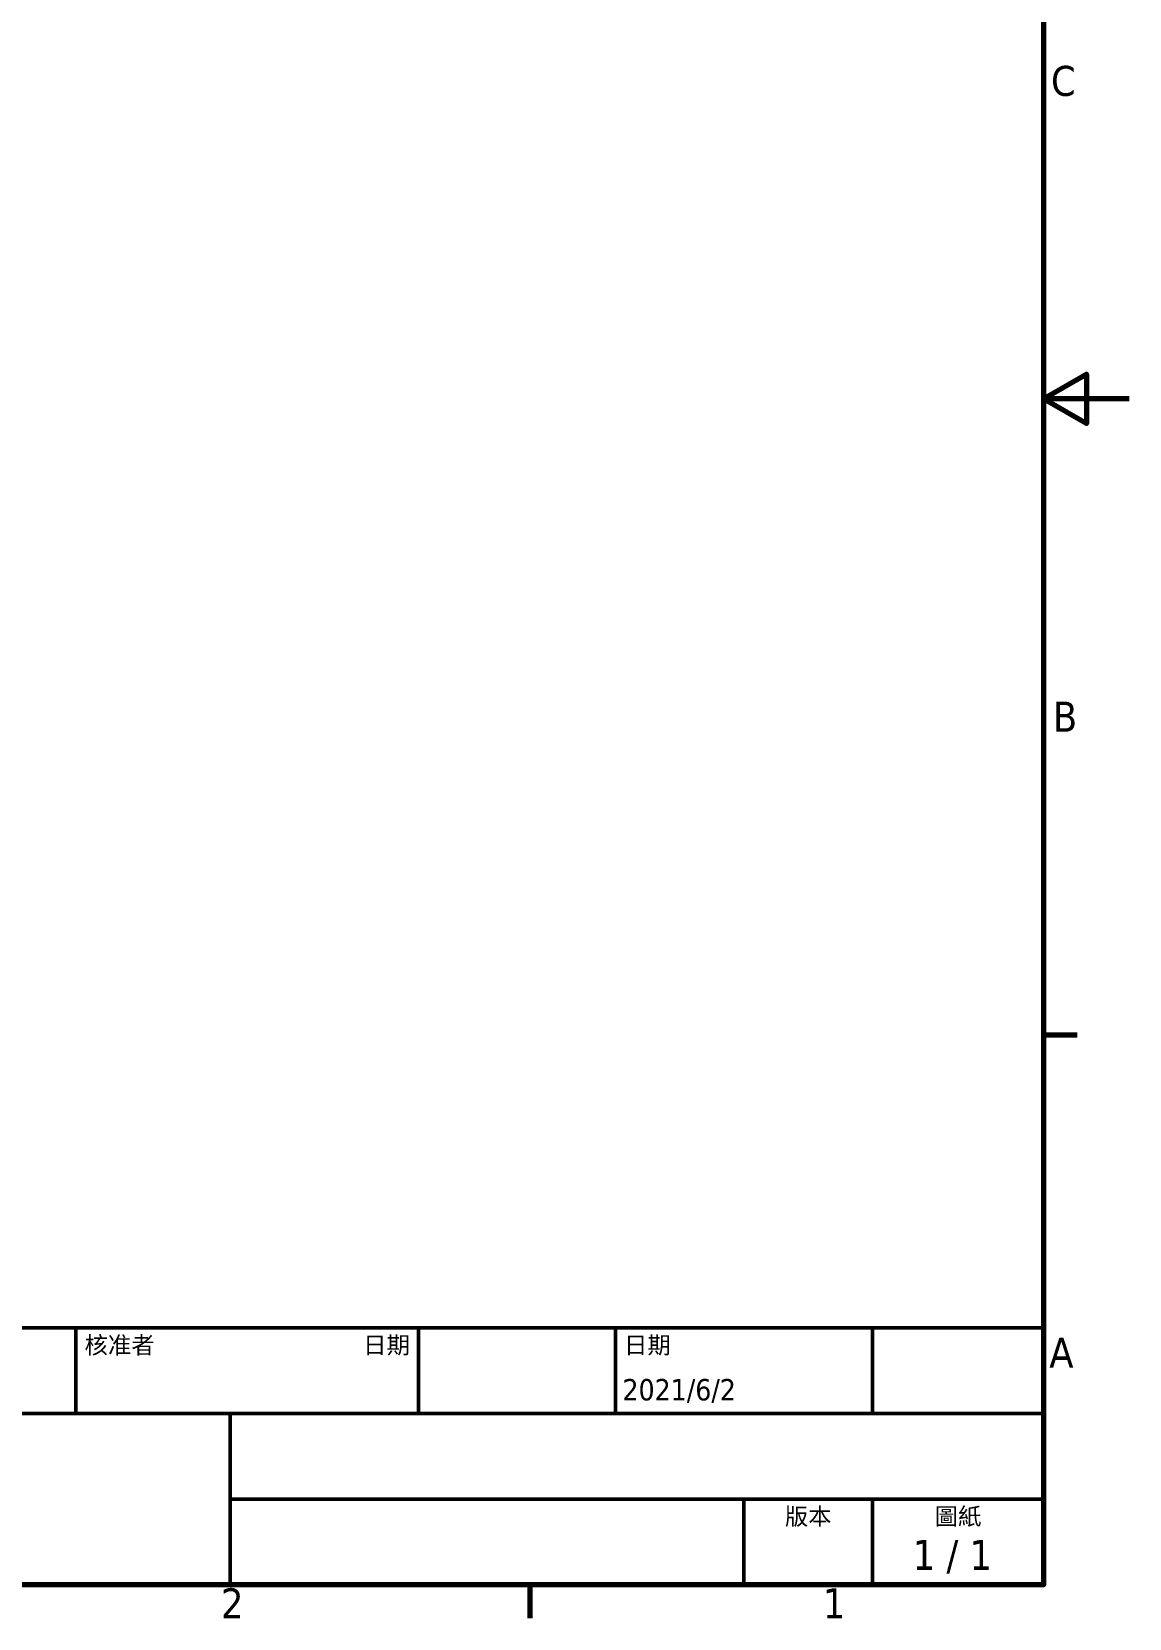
# Model space of a CAD drawing. Header units: millimetres. Extents: x 0 to 8400, y 0 to 5940.
# Drawn here: x 5837 to 8400, y 122 to 3827 of the extents above; entities that cross this region are included whole.
import ezdxf
from ezdxf.enums import TextEntityAlignment as Align

# ---------------------------------------------------------------- set-up
doc = ezdxf.new("R2010")
doc.units = ezdxf.units.MM
doc.header["$LTSCALE"] = 20
doc.layers.add('圖框 (ISO)', color=7, linetype='Continuous', lineweight=70)
doc.layers.add('標題 (ISO)', color=7, linetype='Continuous', lineweight=50)
doc.styles.add('文字型式11', font='tahoma.ttf')
doc.styles.add('文字型式17', font='tahoma.ttf')
doc.styles.add('註記文字 (ISO)', font='tahoma.ttf')

# ---------------------------------------------------------------- blocks, each defined once
blk = doc.blocks.new('圖框 預設圖框')
at = {"layer": '圖框 (ISO)'}
for p, q in [((410, 74.25), (413.9, 74.25)), ((350, 10), (350, 6.1))]:
    blk.add_line(p, q, dxfattribs=at)
at = {"layer": '圖框 (ISO)', "flags": 128}
for points in [[(10, 10), (10, 287), (410, 287), (410, 10), (10, 10)], [(420, 148.5), (410, 148.5), (415, 151.39), (415, 145.61), (410, 148.5)]]:
    blk.add_lwpolyline(points, dxfattribs=at)
at = {"layer": '圖框 (ISO)', "char_height": 3.5, "attachment_point": 7, "style": '註記文字 (ISO)'}
for s, insert in [('C', (410.86, 183.81)), ('B', (411.08, 109.63)), ('A', (410.66, 35.38)), ('2', (313.94, 6.1)), ('1', (384.21, 6.1))]:
    blk.add_mtext(s, dxfattribs=dict(at, insert=insert))
blk = doc.blocks.new('標題欄框 ISO')
at = {"layer": '標題 (ISO)'}
for p, q in [((270.07, 130), (100.07, 130)), ((100.07, 130), (100.07, 100)), ((132.07, 120), (132.07, 130)), ((157.07, 120), (157.07, 130)), ((197.07, 120), (197.07, 130)), ((220.07, 120), (220.07, 130)), ((250.07, 120), (250.07, 130)), ((270.07, 100), (270.07, 130)), ((100.07, 120), (270.07, 120)), ((175.07, 120), (175.07, 100)), ((270.07, 110), (175.07, 110)), ((235.07, 100), (235.07, 110)), ((250.07, 100), (250.07, 110)), ((100.07, 100), (270.07, 100))]:
    blk.add_line(p, q, dxfattribs=at)
at = {"layer": '標題 (ISO)', "style": '文字型式17'}
for s, p in [('設計者', (101.07, 129)), ('檢查者', (133.07, 129)), ('核准者', (158.07, 129)), ('日期', (221.07, 129))]:
    blk.add_text(s, height=2, dxfattribs=at).set_placement(p, align=Align.TOP_LEFT)
blk.add_text('日期', height=2, dxfattribs=at).set_placement((196.07, 129), align=Align.TOP_RIGHT)
for s, p in [('版本', (242.57, 109)), ('圖紙', (260.07, 109))]:
    blk.add_text(s, height=2, dxfattribs=at).set_placement(p, align=Align.TOP_CENTER)
at = {"layer": '標題 (ISO)', "style": '註記文字 (ISO)'}
blk.add_text('1 / 1 ', height=3.5, dxfattribs=at).set_placement((260.07, 103.5), align=Align.MIDDLE_CENTER)
at = {"layer": '標題 (ISO)', "style": '文字型式11'}
for tag, p in [('檢查者', (133.07, 121)), ('工程核准者', (158.07, 121))]:
    blk.add_attdef(tag, text='', height=2.5, dxfattribs=at).set_placement(p, align=Align.BOTTOM_LEFT)
blk.add_attdef('工程核准日期', text='', height=2.5, dxfattribs=at).set_placement((196.07, 121), align=Align.BOTTOM_RIGHT)
for tag, p in [('建立日期_001', (220.89, 121.54)), ('作者_001', (100.82, 121.05))]:
    blk.add_attdef(tag, p, '', height=2.5, dxfattribs=at)
at = {"layer": '標題 (ISO)', "style": '註記文字 (ISO)'}
for tag, p in [('標題', (222.57, 115)), ('公司', (137.41, 109.96)), ('版序號碼', (242.57, 103.5))]:
    blk.add_attdef(tag, text='', height=3.5, dxfattribs=at).set_placement(p, align=Align.MIDDLE_CENTER)
blk.add_attdef('零件號碼', text='', height=3.5, dxfattribs=at).set_placement((176.07, 105), align=Align.MIDDLE_LEFT)

msp = doc.modelspace()

# ---------------------------------------------------------------- block references
at = {"xscale": 20, "yscale": 20, "zscale": 20}
msp.add_blockref('圖框 預設圖框', (0, 0), dxfattribs=at)
msp.add_blockref('標題欄框 ISO', (2798.6, -1800), dxfattribs=at).add_auto_attribs({'作者_001': 'Brian', '建立日期_001': '2021/6/2'})

doc.saveas('drawing.dxf')
